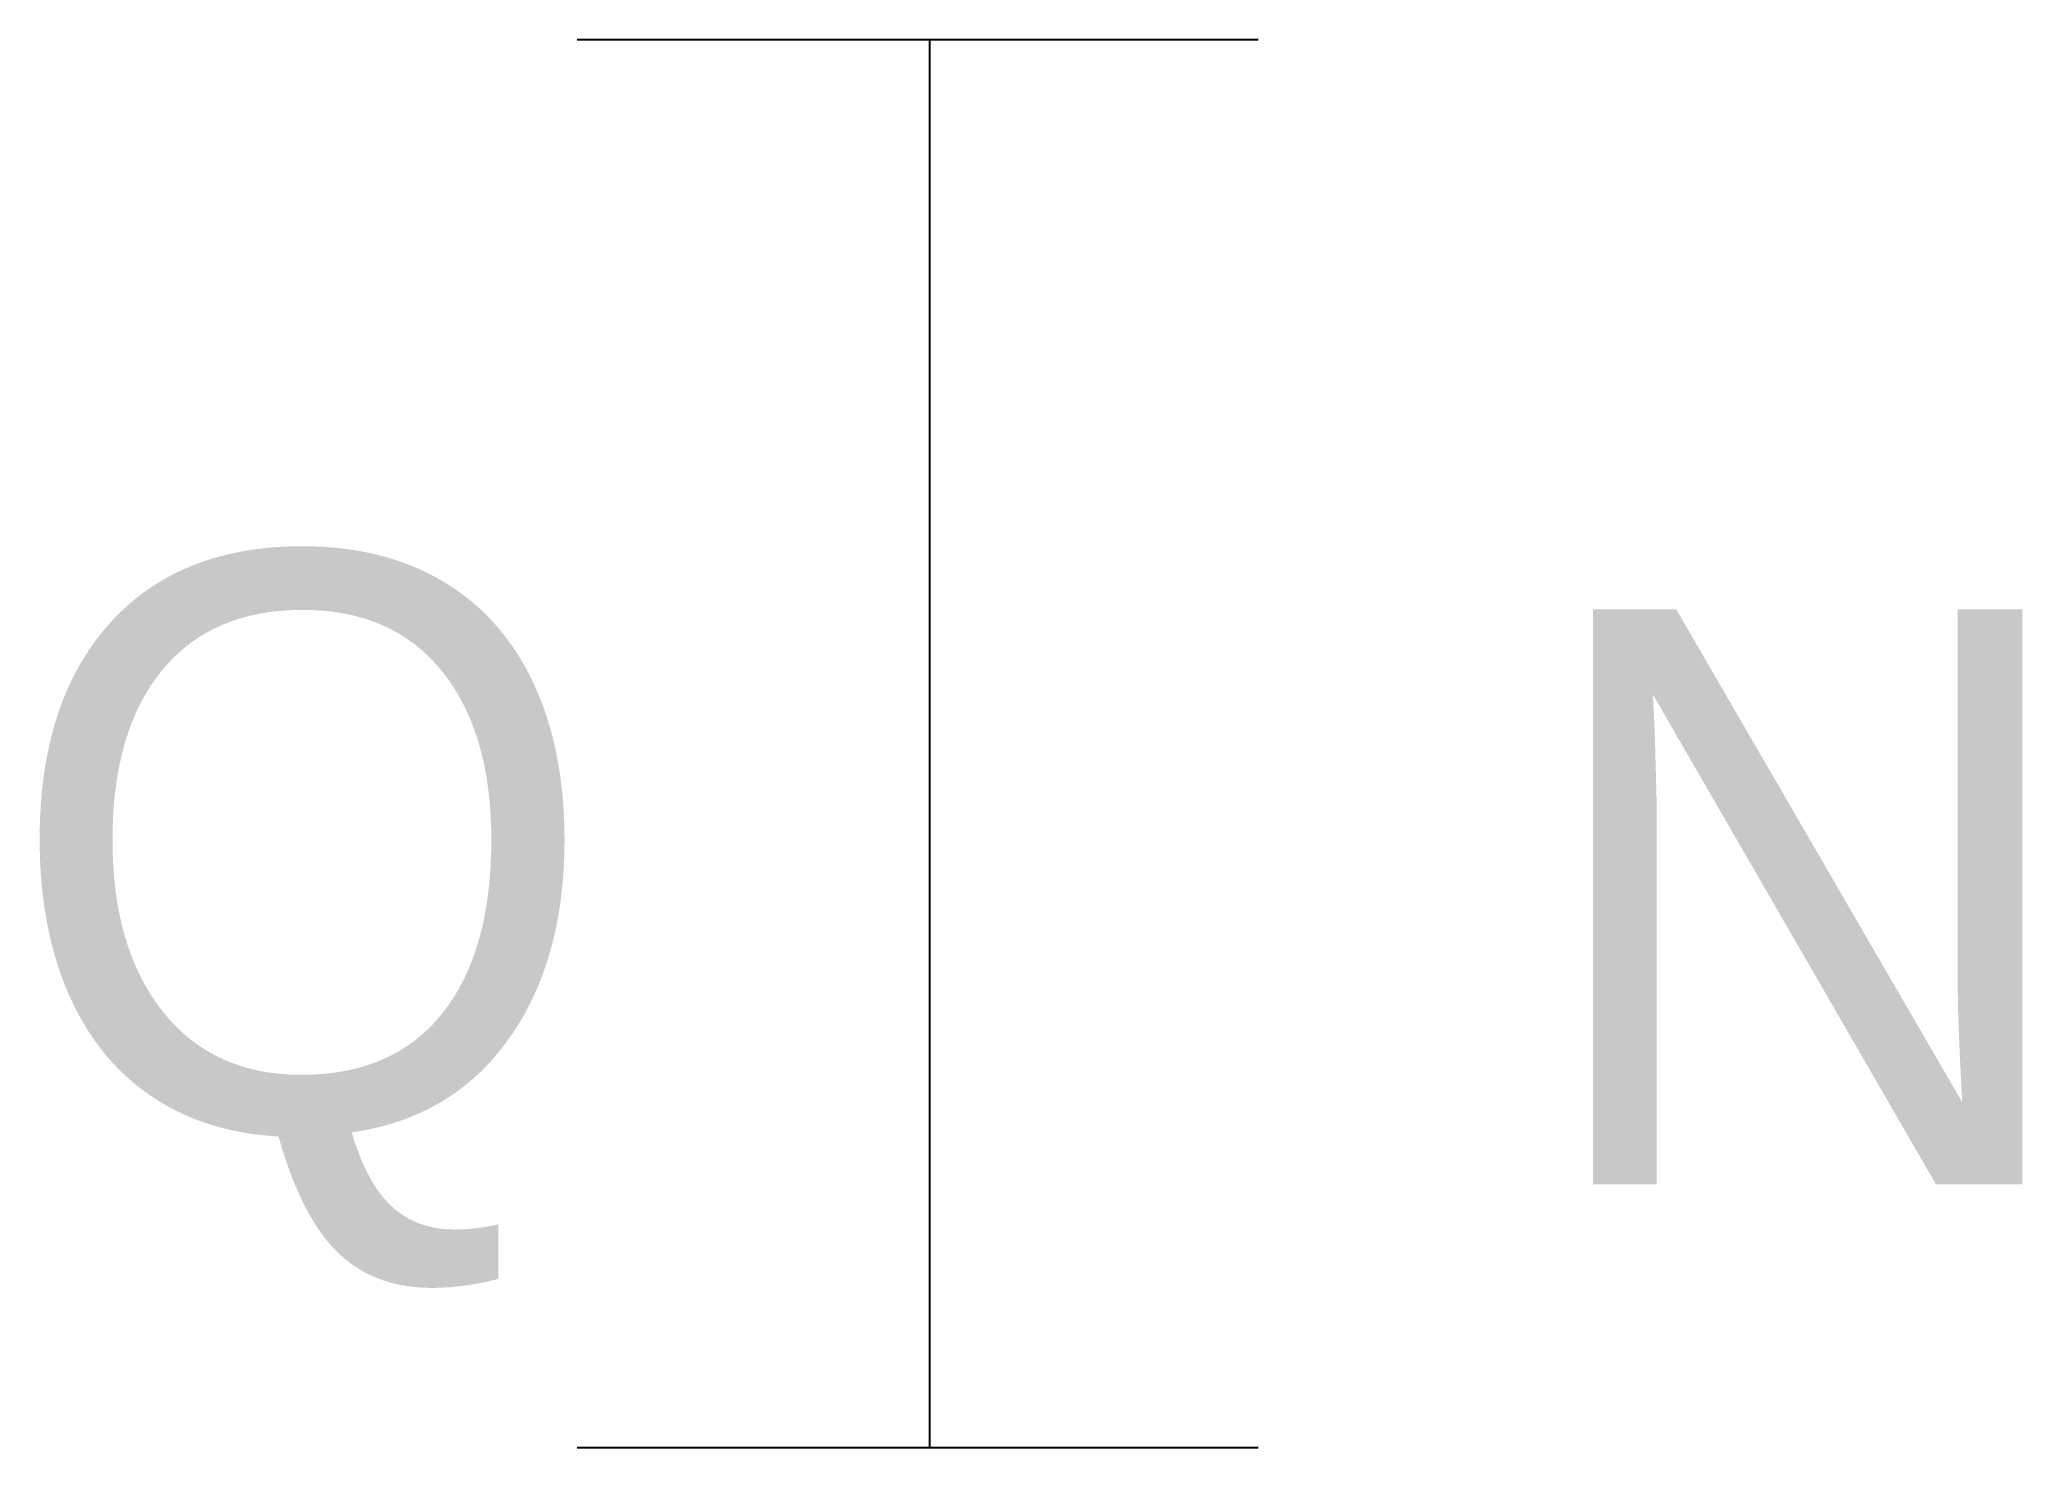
# Model space of a CAD drawing. Header units: metres. Extents: x -118651 to -117789, y -275659 to -275048.
import ezdxf

# ---------------------------------------------------------------- set-up
doc = ezdxf.new("R2010")
doc.units = ezdxf.units.M
doc.layers.add('DIM', color=4, linetype='Continuous')
doc.layers.add('K', color=2, linetype='Continuous')

msp = doc.modelspace()

# ---------------------------------------------------------------- linework, layer by layer
at = {"layer": 'K'}
for p, q in [((-118417.05, -275047.56), (-118121.05, -275047.56)), ((-118263.95, -275047.56), (-118263.95, -275659.43)), ((-118417.05, -275659.43), (-118121.05, -275659.43))]:
    msp.add_line(p, q, dxfattribs=at)

# ---------------------------------------------------------------- texts
at = {"layer": 'DIM'}
for s, p in [('Q', (-118666.64, -275521.46)), ('N', (-118002.94, -275545.14))]:
    msp.add_text(s, height=250, dxfattribs=at).set_placement(p)

doc.saveas('drawing.dxf')
